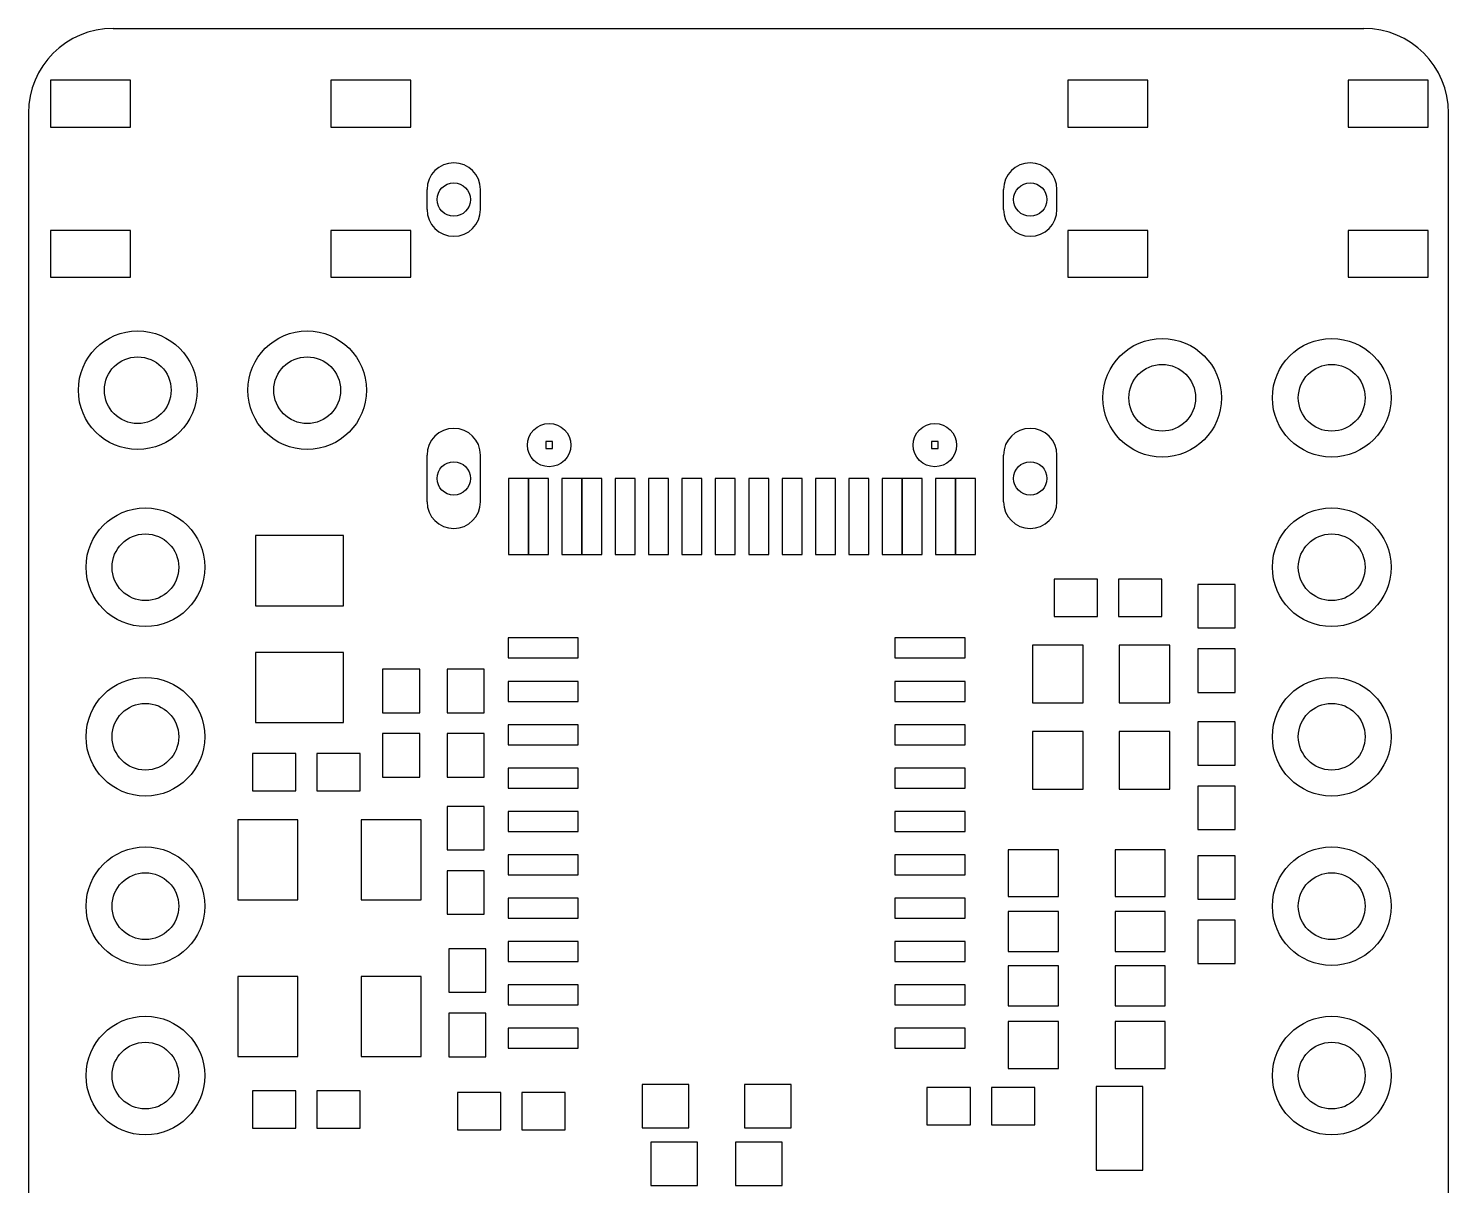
# Model space of a CAD drawing. Header units: millimetres. Extents: x -10.5 to 10.7, y -31.7 to 26.6.
# Drawn here: x -10.54 to 10.74, y 9.27 to 26.62 of the extents above; entities that cross this region are included whole.
import ezdxf

# ---------------------------------------------------------------- set-up
doc = ezdxf.new("R2010")
doc.units = ezdxf.units.MM
for name, color, linetype in [('KeepOutLayer', 6, 'Continuous'), ('MultiLayer', 9, 'Continuous'), ('TopSolder', 216, 'Continuous')]:
    doc.layers.add(name, color=color, linetype=linetype)

# ---------------------------------------------------------------- blocks, each defined once
blk = doc.blocks.new('R0402_M_1')
at = {"layer": 'TopSolder'}
for p, q in [((-0.808, 0.279), (-0.808, -0.279)), ((-0.157, 0.279), (-0.808, 0.279)), ((-0.157, -0.279), (-0.157, 0.279)), ((0.157, 0.279), (0.157, -0.279)), ((0.808, 0.279), (0.157, 0.279)), ((0.808, -0.279), (0.808, 0.279)), ((-0.808, -0.279), (-0.157, -0.279)), ((0.157, -0.279), (0.808, -0.279))]:
    blk.add_line(p, q, dxfattribs=at)
for centre in [(-0.483, 0), (0.483, 0)]:
    blk.add_circle(centre, 0, dxfattribs=at)
blk = doc.blocks.new('HN1X20_B_2')
at = {"layer": 'MultiLayer'}
for centre, radius in [((36.83, 0), 0.889), ((39.37, 0), 0.889), ((41.91, 0), 0.889), ((44.45, 0), 0.889), ((36.83, 0), 0.5), ((39.37, 0), 0.5), ((41.91, 0), 0.5), ((44.45, 0), 0.5)]:
    blk.add_circle(centre, radius, dxfattribs=at)
at = {"layer": 'TopSolder'}
for centre, radius in [((36.83, 0), 0.889), ((39.37, 0), 0.889), ((41.91, 0), 0.889), ((44.45, 0), 0.889), ((36.83, 0), 0.5), ((39.37, 0), 0.5), ((41.91, 0), 0.5), ((44.45, 0), 0.5)]:
    blk.add_circle(centre, radius, dxfattribs=at)
blk = doc.blocks.new('HN1X20_B_3')
at = {"layer": 'MultiLayer'}
for centre, radius in [((36.83, 0), 0.889), ((39.37, 0), 0.889), ((41.91, 0), 0.889), ((44.45, 0), 0.889), ((36.83, 0), 0.5), ((39.37, 0), 0.5), ((41.91, 0), 0.5), ((44.45, 0), 0.5)]:
    blk.add_circle(centre, radius, dxfattribs=at)
at = {"layer": 'TopSolder'}
for centre, radius in [((36.83, 0), 0.889), ((39.37, 0), 0.889), ((41.91, 0), 0.889), ((44.45, 0), 0.889), ((36.83, 0), 0.5), ((39.37, 0), 0.5), ((41.91, 0), 0.5), ((44.45, 0), 0.5)]:
    blk.add_circle(centre, radius, dxfattribs=at)
blk = doc.blocks.new('HN1X2_4')
at = {"layer": 'MultiLayer'}
for centre, radius in [((-3.81, 0), 0.889), ((-1.27, 0), 0.889), ((-3.81, 0), 0.5), ((-1.27, 0), 0.5)]:
    blk.add_circle(centre, radius, dxfattribs=at)
at = {"layer": 'TopSolder'}
for centre, radius in [((-3.81, 0), 0.889), ((-1.27, 0), 0.889), ((-3.81, 0), 0.5), ((-1.27, 0), 0.5)]:
    blk.add_circle(centre, radius, dxfattribs=at)
blk = doc.blocks.new('HN1X2_5')
at = {"layer": 'MultiLayer'}
for centre, radius in [((-3.81, 0), 0.889), ((-1.27, 0), 0.889), ((-3.81, 0), 0.5), ((-1.27, 0), 0.5)]:
    blk.add_circle(centre, radius, dxfattribs=at)
at = {"layer": 'TopSolder'}
for centre, radius in [((-3.81, 0), 0.889), ((-1.27, 0), 0.889), ((-3.81, 0), 0.5), ((-1.27, 0), 0.5)]:
    blk.add_circle(centre, radius, dxfattribs=at)
blk = doc.blocks.new('TSSOP_20_6')
at = {"layer": 'TopSolder'}
for p, q in [((0.15, 6.325), (-0.15, 6.325)), ((-0.15, 6.325), (-0.15, 5.275)), ((0.15, 5.275), (0.15, 6.325)), ((0.8, 6.325), (0.5, 6.325)), ((0.5, 6.325), (0.5, 5.275)), ((0.8, 5.275), (0.8, 6.325)), ((1.45, 6.325), (1.15, 6.325)), ((1.15, 6.325), (1.15, 5.275)), ((1.45, 5.275), (1.45, 6.325)), ((2.1, 6.325), (1.8, 6.325)), ((1.8, 6.325), (1.8, 5.275)), ((2.1, 5.275), (2.1, 6.325)), ((2.75, 6.325), (2.45, 6.325)), ((2.45, 6.325), (2.45, 5.275)), ((2.75, 5.275), (2.75, 6.325)), ((3.4, 6.325), (3.1, 6.325)), ((3.1, 6.325), (3.1, 5.275)), ((3.4, 5.275), (3.4, 6.325)), ((4.05, 6.325), (3.75, 6.325)), ((3.75, 6.325), (3.75, 5.275)), ((4.05, 5.275), (4.05, 6.325)), ((4.7, 6.325), (4.4, 6.325)), ((4.4, 6.325), (4.4, 5.275)), ((4.7, 5.275), (4.7, 6.325)), ((5.35, 6.325), (5.05, 6.325)), ((5.05, 6.325), (5.05, 5.275)), ((5.35, 5.275), (5.35, 6.325)), ((6, 6.325), (5.7, 6.325)), ((5.7, 6.325), (5.7, 5.275)), ((6, 5.275), (6, 6.325)), ((-0.15, 5.275), (0.15, 5.275)), ((0.5, 5.275), (0.8, 5.275)), ((1.15, 5.275), (1.45, 5.275)), ((1.8, 5.275), (2.1, 5.275)), ((2.45, 5.275), (2.75, 5.275)), ((3.1, 5.275), (3.4, 5.275)), ((3.75, 5.275), (4.05, 5.275)), ((4.4, 5.275), (4.7, 5.275)), ((5.05, 5.275), (5.35, 5.275)), ((5.7, 5.275), (6, 5.275)), ((0.15, 0.525), (-0.15, 0.525)), ((-0.15, 0.525), (-0.15, -0.525)), ((0.15, -0.525), (0.15, 0.525)), ((0.8, 0.525), (0.5, 0.525)), ((0.5, 0.525), (0.5, -0.525)), ((0.8, -0.525), (0.8, 0.525)), ((1.45, 0.525), (1.15, 0.525)), ((1.15, 0.525), (1.15, -0.525)), ((1.45, -0.525), (1.45, 0.525)), ((2.1, 0.525), (1.8, 0.525)), ((1.8, 0.525), (1.8, -0.525)), ((2.1, -0.525), (2.1, 0.525)), ((2.75, 0.525), (2.45, 0.525)), ((2.45, 0.525), (2.45, -0.525)), ((2.75, -0.525), (2.75, 0.525)), ((3.4, 0.525), (3.1, 0.525)), ((3.1, 0.525), (3.1, -0.525)), ((3.4, -0.525), (3.4, 0.525)), ((4.05, 0.525), (3.75, 0.525)), ((3.75, 0.525), (3.75, -0.525)), ((4.05, -0.525), (4.05, 0.525)), ((4.7, 0.525), (4.4, 0.525)), ((4.4, 0.525), (4.4, -0.525)), ((4.7, -0.525), (4.7, 0.525)), ((5.35, 0.525), (5.05, 0.525)), ((5.05, 0.525), (5.05, -0.525)), ((5.35, -0.525), (5.35, 0.525)), ((6, 0.525), (5.7, 0.525)), ((5.7, 0.525), (5.7, -0.525)), ((6, -0.525), (6, 0.525)), ((-0.15, -0.525), (0.15, -0.525)), ((0.5, -0.525), (0.8, -0.525)), ((1.15, -0.525), (1.45, -0.525)), ((1.8, -0.525), (2.1, -0.525)), ((2.45, -0.525), (2.75, -0.525)), ((3.1, -0.525), (3.4, -0.525)), ((3.75, -0.525), (4.05, -0.525)), ((4.4, -0.525), (4.7, -0.525)), ((5.05, -0.525), (5.35, -0.525)), ((5.7, -0.525), (6, -0.525))]:
    blk.add_line(p, q, dxfattribs=at)
for centre in [(0, 5.8), (0.65, 5.8), (1.3, 5.8), (1.95, 5.8), (2.6, 5.8), (3.25, 5.8), (3.9, 5.8), (4.55, 5.8), (5.2, 5.8), (5.85, 5.8), (0, 0), (0.65, 0), (1.3, 0), (1.95, 0), (2.6, 0), (3.25, 0), (3.9, 0), (4.55, 0), (5.2, 0), (5.85, 0)]:
    blk.add_circle(centre, 0, dxfattribs=at)
blk = doc.blocks.new('SOT_23_3_7')
at = {"layer": 'TopSolder'}
for p, q in [((-0.51, 1.306), (-1.761, 1.306)), ((-1.761, 1.306), (-1.761, 0.605)), ((-0.51, 0.605), (-0.51, 1.306)), ((-1.761, 0.605), (-0.51, 0.605)), ((1.74, 0.356), (0.489, 0.356)), ((0.489, 0.356), (0.489, -0.345)), ((1.74, -0.345), (1.74, 0.356)), ((0.489, -0.345), (1.74, -0.345)), ((-0.51, -0.594), (-1.761, -0.594)), ((-1.761, -0.594), (-1.761, -1.295)), ((-0.51, -1.295), (-0.51, -0.594)), ((-1.761, -1.295), (-0.51, -1.295))]:
    blk.add_line(p, q, dxfattribs=at)
for centre in [(-1.136, 0.956), (1.114, 0.006), (-1.136, -0.944)]:
    blk.add_circle(centre, 0, dxfattribs=at)
blk = doc.blocks.new('C0402_M_12')
at = {"layer": 'TopSolder'}
for p, q in [((-0.351, 0.279), (-0.351, -0.279)), ((0.3, 0.279), (-0.351, 0.279)), ((0.3, -0.279), (0.3, 0.279)), ((0.614, 0.279), (0.614, -0.279)), ((1.265, 0.279), (0.614, 0.279)), ((1.265, -0.279), (1.265, 0.279)), ((-0.351, -0.279), (0.3, -0.279)), ((0.614, -0.279), (1.265, -0.279))]:
    blk.add_line(p, q, dxfattribs=at)
for centre in [(-0.025, 0), (0.94, 0)]:
    blk.add_circle(centre, 0, dxfattribs=at)
blk = doc.blocks.new('YC164_20')
at = {"layer": 'TopSolder'}
for p, q in [((0.249, 0.376), (-0.452, 0.376)), ((-0.452, 0.376), (-0.452, -0.376)), ((0.249, -0.376), (0.249, 0.376)), ((1.075, 0.376), (0.474, 0.376)), ((0.474, 0.376), (0.474, -0.376)), ((1.075, -0.376), (1.075, 0.376)), ((1.888, 0.376), (1.287, 0.376)), ((1.287, 0.376), (1.287, -0.376)), ((1.888, -0.376), (1.888, 0.376)), ((2.827, 0.376), (2.125, 0.376)), ((2.125, 0.376), (2.125, -0.376)), ((2.827, -0.376), (2.827, 0.376)), ((-0.452, -0.376), (0.249, -0.376)), ((0.474, -0.376), (1.075, -0.376)), ((1.287, -0.376), (1.888, -0.376)), ((2.125, -0.376), (2.827, -0.376)), ((0.249, -1.224), (-0.452, -1.224)), ((-0.452, -1.224), (-0.452, -1.976)), ((0.249, -1.976), (0.249, -1.224)), ((1.075, -1.224), (0.474, -1.224)), ((0.474, -1.224), (0.474, -1.976)), ((1.075, -1.976), (1.075, -1.224)), ((1.888, -1.224), (1.287, -1.224)), ((1.287, -1.224), (1.287, -1.976)), ((1.888, -1.976), (1.888, -1.224)), ((2.827, -1.224), (2.125, -1.224)), ((2.125, -1.224), (2.125, -1.976)), ((2.827, -1.976), (2.827, -1.224)), ((-0.452, -1.976), (0.249, -1.976)), ((0.474, -1.976), (1.075, -1.976)), ((1.287, -1.976), (1.888, -1.976)), ((2.125, -1.976), (2.827, -1.976))]:
    blk.add_line(p, q, dxfattribs=at)
for centre in [(-0.102, 0), (0.775, 0), (1.587, 0), (2.476, 0), (-0.102, -1.6), (0.775, -1.6), (1.587, -1.6), (2.476, -1.6)]:
    blk.add_circle(centre, 0, dxfattribs=at)
blk = doc.blocks.new('XTAL_3225_24')
at = {"layer": 'TopSolder'}
for p, q in [((0.825, 2.575), (-0.375, 2.575)), ((-0.375, 2.575), (-0.375, 1.675)), ((0.825, 1.675), (0.825, 2.575)), ((3.175, 2.575), (1.975, 2.575)), ((1.975, 2.575), (1.975, 1.675)), ((3.175, 1.675), (3.175, 2.575)), ((-0.375, 1.675), (0.825, 1.675)), ((1.975, 1.675), (3.175, 1.675)), ((0.825, 0.725), (-0.375, 0.725)), ((-0.375, 0.725), (-0.375, -0.175)), ((0.825, -0.175), (0.825, 0.725)), ((3.175, 0.725), (1.975, 0.725)), ((1.975, 0.725), (1.975, -0.175)), ((3.175, -0.175), (3.175, 0.725)), ((-0.375, -0.175), (0.825, -0.175)), ((1.975, -0.175), (3.175, -0.175))]:
    blk.add_line(p, q, dxfattribs=at)
for centre in [(0.225, 2.125), (2.575, 2.125), (0.225, 0.275), (2.575, 0.275)]:
    blk.add_circle(centre, 0, dxfattribs=at)
blk = doc.blocks.new('___4_3_4_26')
at = {"layer": 'TopSolder'}
for p, q in [((0.8, 0.35), (-0.4, 0.35)), ((-0.4, 0.35), (-0.4, -0.35)), ((0.8, -0.35), (0.8, 0.35)), ((5, 0.35), (3.8, 0.35)), ((3.8, 0.35), (3.8, -0.35)), ((5, -0.35), (5, 0.35)), ((-0.4, -0.35), (0.8, -0.35)), ((3.8, -0.35), (5, -0.35)), ((0.8, -1.9), (-0.4, -1.9)), ((-0.4, -1.9), (-0.4, -2.6)), ((0.8, -2.6), (0.8, -1.9)), ((5, -1.9), (3.8, -1.9)), ((3.8, -1.9), (3.8, -2.6)), ((5, -2.6), (5, -1.9)), ((-0.4, -2.6), (0.8, -2.6)), ((3.8, -2.6), (5, -2.6))]:
    blk.add_line(p, q, dxfattribs=at)
for centre in [(0.2, 0), (4.4, 0), (0.2, -2.25), (4.4, -2.25)]:
    blk.add_circle(centre, 0, dxfattribs=at)
blk = doc.blocks.new('___4_3_4_27')
at = {"layer": 'TopSolder'}
for p, q in [((0.8, 0.35), (-0.4, 0.35)), ((-0.4, 0.35), (-0.4, -0.35)), ((0.8, -0.35), (0.8, 0.35)), ((5, 0.35), (3.8, 0.35)), ((3.8, 0.35), (3.8, -0.35)), ((5, -0.35), (5, 0.35)), ((-0.4, -0.35), (0.8, -0.35)), ((3.8, -0.35), (5, -0.35)), ((0.8, -1.9), (-0.4, -1.9)), ((-0.4, -1.9), (-0.4, -2.6)), ((0.8, -2.6), (0.8, -1.9)), ((5, -1.9), (3.8, -1.9)), ((3.8, -1.9), (3.8, -2.6)), ((5, -2.6), (5, -1.9)), ((-0.4, -2.6), (0.8, -2.6)), ((3.8, -2.6), (5, -2.6))]:
    blk.add_line(p, q, dxfattribs=at)
for centre in [(0.2, 0), (4.4, 0), (0.2, -2.25), (4.4, -2.25)]:
    blk.add_circle(centre, 0, dxfattribs=at)
blk = doc.blocks.new('R0402_M_28')
at = {"layer": 'TopSolder'}
for p, q in [((-0.808, 0.279), (-0.808, -0.279)), ((-0.157, 0.279), (-0.808, 0.279)), ((-0.157, -0.279), (-0.157, 0.279)), ((0.157, 0.279), (0.157, -0.279)), ((0.808, 0.279), (0.157, 0.279)), ((0.808, -0.279), (0.808, 0.279)), ((-0.808, -0.279), (-0.157, -0.279)), ((0.157, -0.279), (0.808, -0.279))]:
    blk.add_line(p, q, dxfattribs=at)
for centre in [(-0.483, 0), (0.483, 0)]:
    blk.add_circle(centre, 0, dxfattribs=at)
blk = doc.blocks.new('R0402_M_33')
at = {"layer": 'TopSolder'}
for p, q in [((-0.808, 0.279), (-0.808, -0.279)), ((-0.157, 0.279), (-0.808, 0.279)), ((-0.157, -0.279), (-0.157, 0.279)), ((0.157, 0.279), (0.157, -0.279)), ((0.808, 0.279), (0.157, 0.279)), ((0.808, -0.279), (0.808, 0.279)), ((-0.808, -0.279), (-0.157, -0.279)), ((0.157, -0.279), (0.808, -0.279))]:
    blk.add_line(p, q, dxfattribs=at)
for centre in [(-0.483, 0), (0.483, 0)]:
    blk.add_circle(centre, 0, dxfattribs=at)
blk = doc.blocks.new('R0402_M_35')
at = {"layer": 'TopSolder'}
for p, q in [((-0.808, 0.279), (-0.808, -0.279)), ((-0.157, 0.279), (-0.808, 0.279)), ((-0.157, -0.279), (-0.157, 0.279)), ((0.157, 0.279), (0.157, -0.279)), ((0.808, 0.279), (0.157, 0.279)), ((0.808, -0.279), (0.808, 0.279)), ((-0.808, -0.279), (-0.157, -0.279)), ((0.157, -0.279), (0.808, -0.279))]:
    blk.add_line(p, q, dxfattribs=at)
for centre in [(-0.483, 0), (0.483, 0)]:
    blk.add_circle(centre, 0, dxfattribs=at)
blk = doc.blocks.new('R0402_M_36')
at = {"layer": 'TopSolder'}
for p, q in [((-0.808, 0.279), (-0.808, -0.279)), ((-0.157, 0.279), (-0.808, 0.279)), ((-0.157, -0.279), (-0.157, 0.279)), ((0.157, 0.279), (0.157, -0.279)), ((0.808, 0.279), (0.157, 0.279)), ((0.808, -0.279), (0.808, 0.279)), ((-0.808, -0.279), (-0.157, -0.279)), ((0.157, -0.279), (0.808, -0.279))]:
    blk.add_line(p, q, dxfattribs=at)
for centre in [(-0.483, 0), (0.483, 0)]:
    blk.add_circle(centre, 0, dxfattribs=at)
blk = doc.blocks.new('R0402_M_39')
at = {"layer": 'TopSolder'}
for p, q in [((-0.808, 0.279), (-0.808, -0.279)), ((-0.157, 0.279), (-0.808, 0.279)), ((-0.157, -0.279), (-0.157, 0.279)), ((0.157, 0.279), (0.157, -0.279)), ((0.808, 0.279), (0.157, 0.279)), ((0.808, -0.279), (0.808, 0.279)), ((-0.808, -0.279), (-0.157, -0.279)), ((0.157, -0.279), (0.808, -0.279))]:
    blk.add_line(p, q, dxfattribs=at)
for centre in [(-0.483, 0), (0.483, 0)]:
    blk.add_circle(centre, 0, dxfattribs=at)
blk = doc.blocks.new('R0402_M_43')
at = {"layer": 'TopSolder'}
for p, q in [((-0.808, 0.279), (-0.808, -0.279)), ((-0.157, 0.279), (-0.808, 0.279)), ((-0.157, -0.279), (-0.157, 0.279)), ((0.157, 0.279), (0.157, -0.279)), ((0.808, 0.279), (0.157, 0.279)), ((0.808, -0.279), (0.808, 0.279)), ((-0.808, -0.279), (-0.157, -0.279)), ((0.157, -0.279), (0.808, -0.279))]:
    blk.add_line(p, q, dxfattribs=at)
for centre in [(-0.483, 0), (0.483, 0)]:
    blk.add_circle(centre, 0, dxfattribs=at)
blk = doc.blocks.new('R0402_M_44')
at = {"layer": 'TopSolder'}
for p, q in [((-0.808, 0.279), (-0.808, -0.279)), ((-0.157, 0.279), (-0.808, 0.279)), ((-0.157, -0.279), (-0.157, 0.279)), ((0.157, 0.279), (0.157, -0.279)), ((0.808, 0.279), (0.157, 0.279)), ((0.808, -0.279), (0.808, 0.279)), ((-0.808, -0.279), (-0.157, -0.279)), ((0.157, -0.279), (0.808, -0.279))]:
    blk.add_line(p, q, dxfattribs=at)
for centre in [(-0.483, 0), (0.483, 0)]:
    blk.add_circle(centre, 0, dxfattribs=at)
blk = doc.blocks.new('LED_RGB1615___ANODE_48')
at = {"layer": 'TopSolder'}
for p, q in [((0.35, 0.325), (-0.35, 0.325)), ((-0.35, 0.325), (-0.35, -0.325)), ((0.35, -0.325), (0.35, 0.325)), ((1.882, 0.325), (1.182, 0.325)), ((1.182, 0.325), (1.182, -0.325)), ((1.882, -0.325), (1.882, 0.325)), ((-0.35, -0.325), (0.35, -0.325)), ((1.182, -0.325), (1.882, -0.325)), ((0.477, -0.539), (-0.223, -0.539)), ((-0.223, -0.539), (-0.223, -1.189)), ((0.477, -1.189), (0.477, -0.539)), ((1.747, -0.539), (1.047, -0.539)), ((1.047, -0.539), (1.047, -1.189)), ((1.747, -1.189), (1.747, -0.539)), ((-0.223, -1.189), (0.477, -1.189)), ((1.047, -1.189), (1.747, -1.189))]:
    blk.add_line(p, q, dxfattribs=at)
for centre in [(0, 0), (1.532, 0), (0.127, -0.864), (1.397, -0.864)]:
    blk.add_circle(centre, 0, dxfattribs=at)
blk = doc.blocks.new('USB_C_50')
at = {"layer": 'MultiLayer'}
for p, q in [((-4.72, -0.22), (-4.72, -0.92)), ((-3.92, -0.22), (-3.92, -0.92)), ((3.92, -0.22), (3.92, -0.92)), ((4.72, -0.22), (4.72, -0.92)), ((-4.72, -4.6), (-4.72, -4.9)), ((-3.92, -4.6), (-3.92, -4.9)), ((3.92, -4.6), (3.92, -4.9)), ((4.72, -4.6), (4.72, -4.9))]:
    blk.add_line(p, q, dxfattribs=at)
for centre in [(-4.32, -0.57), (4.32, -0.57), (-4.32, -4.75), (4.32, -4.75)]:
    blk.add_circle(centre, 0.25, dxfattribs=at)
for centre, start, end in [((-4.32, -0.22), 0, 180), ((4.32, -0.22), 0, 180), ((-4.32, -0.92), 180, 0), ((4.32, -0.92), 180, 0), ((-4.32, -4.6), 0, 180), ((4.32, -4.6), 0, 180), ((-4.32, -4.9), 180, 0), ((4.32, -4.9), 180, 0)]:
    blk.add_arc(centre, 0.4, start, end, dxfattribs=at)
at = {"layer": 'TopSolder'}
for p, q in [((-3.5, 0.57), (-3.5, -0.57)), ((-3.2, 0.57), (-3.5, 0.57)), ((-3.2, 0.57), (-3.2, -0.57)), ((-2.9, 0.57), (-3.2, 0.57)), ((-3.2, -0.57), (-3.2, 0.57)), ((-2.9, -0.57), (-2.9, 0.57)), ((-2.7, 0.57), (-2.7, -0.57)), ((-2.4, 0.57), (-2.7, 0.57)), ((-2.4, 0.57), (-2.4, -0.57)), ((-2.1, 0.57), (-2.4, 0.57)), ((-2.4, -0.57), (-2.4, 0.57)), ((-2.1, -0.57), (-2.1, 0.57)), ((-1.9, 0.57), (-1.9, -0.57)), ((-1.6, 0.57), (-1.9, 0.57)), ((-1.6, -0.57), (-1.6, 0.57)), ((-1.4, 0.57), (-1.4, -0.57)), ((-1.1, 0.57), (-1.4, 0.57)), ((-1.1, -0.57), (-1.1, 0.57)), ((-0.9, 0.57), (-0.9, -0.57)), ((-0.6, 0.57), (-0.9, 0.57)), ((-0.6, -0.57), (-0.6, 0.57)), ((-0.4, 0.57), (-0.4, -0.57)), ((-0.1, 0.57), (-0.4, 0.57)), ((-0.1, -0.57), (-0.1, 0.57)), ((0.1, 0.57), (0.1, -0.57)), ((0.4, 0.57), (0.1, 0.57)), ((0.4, -0.57), (0.4, 0.57)), ((0.6, 0.57), (0.6, -0.57)), ((0.9, 0.57), (0.6, 0.57)), ((0.9, -0.57), (0.9, 0.57)), ((1.1, 0.57), (1.1, -0.57)), ((1.4, 0.57), (1.1, 0.57)), ((1.4, -0.57), (1.4, 0.57)), ((1.6, 0.57), (1.6, -0.57)), ((1.9, 0.57), (1.6, 0.57)), ((1.9, -0.57), (1.9, 0.57)), ((2.1, 0.57), (2.1, -0.57)), ((2.4, 0.57), (2.1, 0.57)), ((2.4, -0.57), (2.4, 0.57)), ((2.4, 0.57), (2.4, -0.57)), ((2.7, 0.57), (2.4, 0.57)), ((2.7, -0.57), (2.7, 0.57)), ((2.9, 0.57), (2.9, -0.57)), ((3.2, 0.57), (2.9, 0.57)), ((3.2, -0.57), (3.2, 0.57)), ((3.2, 0.57), (3.2, -0.57)), ((3.5, 0.57), (3.2, 0.57)), ((3.5, -0.57), (3.5, 0.57)), ((-4.72, -0.22), (-4.72, -0.92)), ((-3.92, -0.22), (-3.92, -0.92)), ((3.92, -0.22), (3.92, -0.92)), ((4.72, -0.22), (4.72, -0.92)), ((-3.5, -0.57), (-3.2, -0.57)), ((-3.2, -0.57), (-2.9, -0.57)), ((-2.7, -0.57), (-2.4, -0.57)), ((-2.4, -0.57), (-2.1, -0.57)), ((-1.9, -0.57), (-1.6, -0.57)), ((-1.4, -0.57), (-1.1, -0.57)), ((-0.9, -0.57), (-0.6, -0.57)), ((-0.4, -0.57), (-0.1, -0.57)), ((0.1, -0.57), (0.4, -0.57)), ((0.6, -0.57), (0.9, -0.57)), ((1.1, -0.57), (1.4, -0.57)), ((1.6, -0.57), (1.9, -0.57)), ((2.1, -0.57), (2.4, -0.57)), ((2.4, -0.57), (2.7, -0.57)), ((2.9, -0.57), (3.2, -0.57)), ((3.2, -0.57), (3.5, -0.57)), ((-2.839, -1.019), (-2.941, -1.019)), ((-2.941, -1.019), (-2.941, -1.121)), ((-2.839, -1.121), (-2.839, -1.019)), ((2.941, -1.019), (2.839, -1.019)), ((2.839, -1.019), (2.839, -1.121)), ((2.941, -1.121), (2.941, -1.019)), ((-2.941, -1.121), (-2.839, -1.121)), ((2.839, -1.121), (2.941, -1.121)), ((-4.72, -4.6), (-4.72, -4.9)), ((-3.92, -4.6), (-3.92, -4.9)), ((3.92, -4.6), (3.92, -4.9)), ((4.72, -4.6), (4.72, -4.9))]:
    blk.add_line(p, q, dxfattribs=at)
for centre, radius in [((-3.35, 0), 0), ((-3.05, 0), 0), ((-2.55, 0), 0), ((-2.25, 0), 0), ((-1.75, 0), 0), ((-1.25, 0), 0), ((-0.75, 0), 0), ((-0.25, 0), 0), ((0.25, 0), 0), ((0.75, 0), 0), ((1.25, 0), 0), ((1.75, 0), 0), ((2.25, 0), 0), ((2.55, 0), 0), ((3.05, 0), 0), ((3.35, 0), 0), ((-4.32, -0.57), 0.25), ((4.32, -0.57), 0.25), ((-2.89, -1.07), 0.325), ((2.89, -1.07), 0.325), ((-4.32, -4.75), 0.25), ((4.32, -4.75), 0.25)]:
    blk.add_circle(centre, radius, dxfattribs=at)
for centre, start, end in [((-4.32, -0.22), 0, 180), ((4.32, -0.22), 0, 180), ((-4.32, -0.92), 180, 0), ((4.32, -0.92), 180, 0), ((-4.32, -4.6), 0, 180), ((4.32, -4.6), 0, 180), ((-4.32, -4.9), 180, 0), ((4.32, -4.9), 180, 0)]:
    blk.add_arc(centre, 0.4, start, end, dxfattribs=at)
blk = doc.blocks.new('C0805_M_57')
at = {"layer": 'TopSolder'}
for p, q in [((-0.118999, 0.6604), (-0.118999, -0.6604)), ((0.931799, 0.6604), (-0.118999, 0.6604)), ((0.931799, -0.6604), (0.931799, 0.6604)), ((1.633601, 0.6604), (1.633601, -0.6604)), ((2.684399, 0.6604), (1.633601, 0.6604)), ((2.684399, -0.6604), (2.684399, 0.6604)), ((-0.118999, -0.6604), (0.931799, -0.6604)), ((1.633601, -0.6604), (2.684399, -0.6604))]:
    blk.add_line(p, q, dxfattribs=at)
for centre in [(0.4064, 0), (2.159, 0)]:
    blk.add_circle(centre, 0, dxfattribs=at)
blk = doc.blocks.new('0603_LED_58')
at = {"layer": 'TopSolder'}
for p, q in [((-0.269, 0.432), (-1.031, 0.432)), ((-1.031, 0.432), (-1.031, -0.432)), ((-0.269, -0.432), (-0.269, 0.432)), ((1.031, 0.432), (0.269, 0.432)), ((0.269, 0.432), (0.269, -0.432)), ((1.031, -0.432), (1.031, 0.432)), ((-1.031, -0.432), (-0.269, -0.432)), ((0.269, -0.432), (1.031, -0.432))]:
    blk.add_line(p, q, dxfattribs=at)
for centre in [(-0.65, 0), (0.65, 0)]:
    blk.add_circle(centre, 0, dxfattribs=at)
blk = doc.blocks.new('0603_LED_59')
at = {"layer": 'TopSolder'}
for p, q in [((-0.269, 0.432), (-1.031, 0.432)), ((-1.031, 0.432), (-1.031, -0.432)), ((-0.269, -0.432), (-0.269, 0.432)), ((1.031, 0.432), (0.269, 0.432)), ((0.269, 0.432), (0.269, -0.432)), ((1.031, -0.432), (1.031, 0.432)), ((-1.031, -0.432), (-0.269, -0.432)), ((0.269, -0.432), (1.031, -0.432))]:
    blk.add_line(p, q, dxfattribs=at)
for centre in [(-0.65, 0), (0.65, 0)]:
    blk.add_circle(centre, 0, dxfattribs=at)
blk = doc.blocks.new('C0402_M_71')
at = {"layer": 'TopSolder'}
for p, q in [((-0.351, 0.279), (-0.351, -0.279)), ((0.3, 0.279), (-0.351, 0.279)), ((0.3, -0.279), (0.3, 0.279)), ((0.614, 0.279), (0.614, -0.279)), ((1.265, 0.279), (0.614, 0.279)), ((1.265, -0.279), (1.265, 0.279)), ((-0.351, -0.279), (0.3, -0.279)), ((0.614, -0.279), (1.265, -0.279))]:
    blk.add_line(p, q, dxfattribs=at)
for centre in [(-0.025, 0), (0.94, 0)]:
    blk.add_circle(centre, 0, dxfattribs=at)
blk = doc.blocks.new('C0402_M_73')
at = {"layer": 'TopSolder'}
for p, q in [((-0.351, 0.279), (-0.351, -0.279)), ((0.3, 0.279), (-0.351, 0.279)), ((0.3, -0.279), (0.3, 0.279)), ((0.614, 0.279), (0.614, -0.279)), ((1.265, 0.279), (0.614, 0.279)), ((1.265, -0.279), (1.265, 0.279)), ((-0.351, -0.279), (0.3, -0.279)), ((0.614, -0.279), (1.265, -0.279))]:
    blk.add_line(p, q, dxfattribs=at)
for centre in [(-0.025, 0), (0.94, 0)]:
    blk.add_circle(centre, 0, dxfattribs=at)
blk = doc.blocks.new('C0402_M_78')
at = {"layer": 'TopSolder'}
for p, q in [((-0.351, 0.279), (-0.351, -0.279)), ((0.3, 0.279), (-0.351, 0.279)), ((0.3, -0.279), (0.3, 0.279)), ((0.614, 0.279), (0.614, -0.279)), ((1.265, 0.279), (0.614, 0.279)), ((1.265, -0.279), (1.265, 0.279)), ((-0.351, -0.279), (0.3, -0.279)), ((0.614, -0.279), (1.265, -0.279))]:
    blk.add_line(p, q, dxfattribs=at)
for centre in [(-0.025, 0), (0.94, 0)]:
    blk.add_circle(centre, 0, dxfattribs=at)

msp = doc.modelspace()

# ---------------------------------------------------------------- linework, layer by layer
at = {"layer": 'KeepOutLayer'}
for p, q in [((-9.271, 26.619), (0, 26.619)), ((0, 26.619), (9.474, 26.619)), ((-10.541, 25.349), (-10.541, -30.455)), ((10.744, -30.455), (10.744, 25.349))]:
    msp.add_line(p, q, dxfattribs=at)
for centre, start, end in [((-9.271, 25.349), 90, 180), ((9.474, 25.349), 0, 90)]:
    msp.add_arc(centre, 1.27, start, end, dxfattribs=at)

# ---------------------------------------------------------------- block references
for name, p, rotation in [('___4_3_4_26', (-9.81, 25.491), 360), ('___4_3_4_27', (5.439, 25.491), 360), ('USB_C_50', (0.154, 19.304), 180), ('HN1X2_5', (-10.173, 21.196), 180), ('HN1X2_4', (5.182, 21.082), 180), ('HN1X20_B_3', (-8.788, -25.908), 90), ('HN1X20_B_2', (8.992, -25.908), 90), ('C0805_M_57', (-6.477, 18.898), 270), ('R0402_M_28', (5.639, 18.085), 180), ('R0402_M_43', (7.264, 17.475), 270), ('TSSOP_20_6', (2.972, 11.482), 90), ('0603_LED_58', (5.537, 16.942), 180), ('R0402_M_1', (-4.953, 16.205), 90), ('R0402_M_33', (-3.988, 16.205), 90), ('R0402_M_44', (7.264, 15.418), 90), ('0603_LED_59', (5.537, 15.646), 180), ('C0402_M_73', (-5.918, 15.469), 180), ('R0402_M_39', (-3.988, 14.148), 270), ('XTAL_3225_24', (-4.828, 11.582), 90), ('YC164_20', (6.121, 13.856), 270), ('R0402_M_36', (7.264, 13.411), 270), ('R0402_M_35', (-3.962, 12.014), 90), ('C0402_M_71', (-5.918, 10.414), 180), ('C0402_M_78', (-3.759, 10.389), 360), ('LED_RGB1615___ANODE_48', (-0.991, 10.465), 360), ('SOT_23_3_7', (5.817, 9.017), 90), ('C0402_M_12', (4.191, 10.465), 180)]:
    msp.add_blockref(name, p, dxfattribs=dict(rotation=rotation))

doc.saveas('drawing.dxf')
